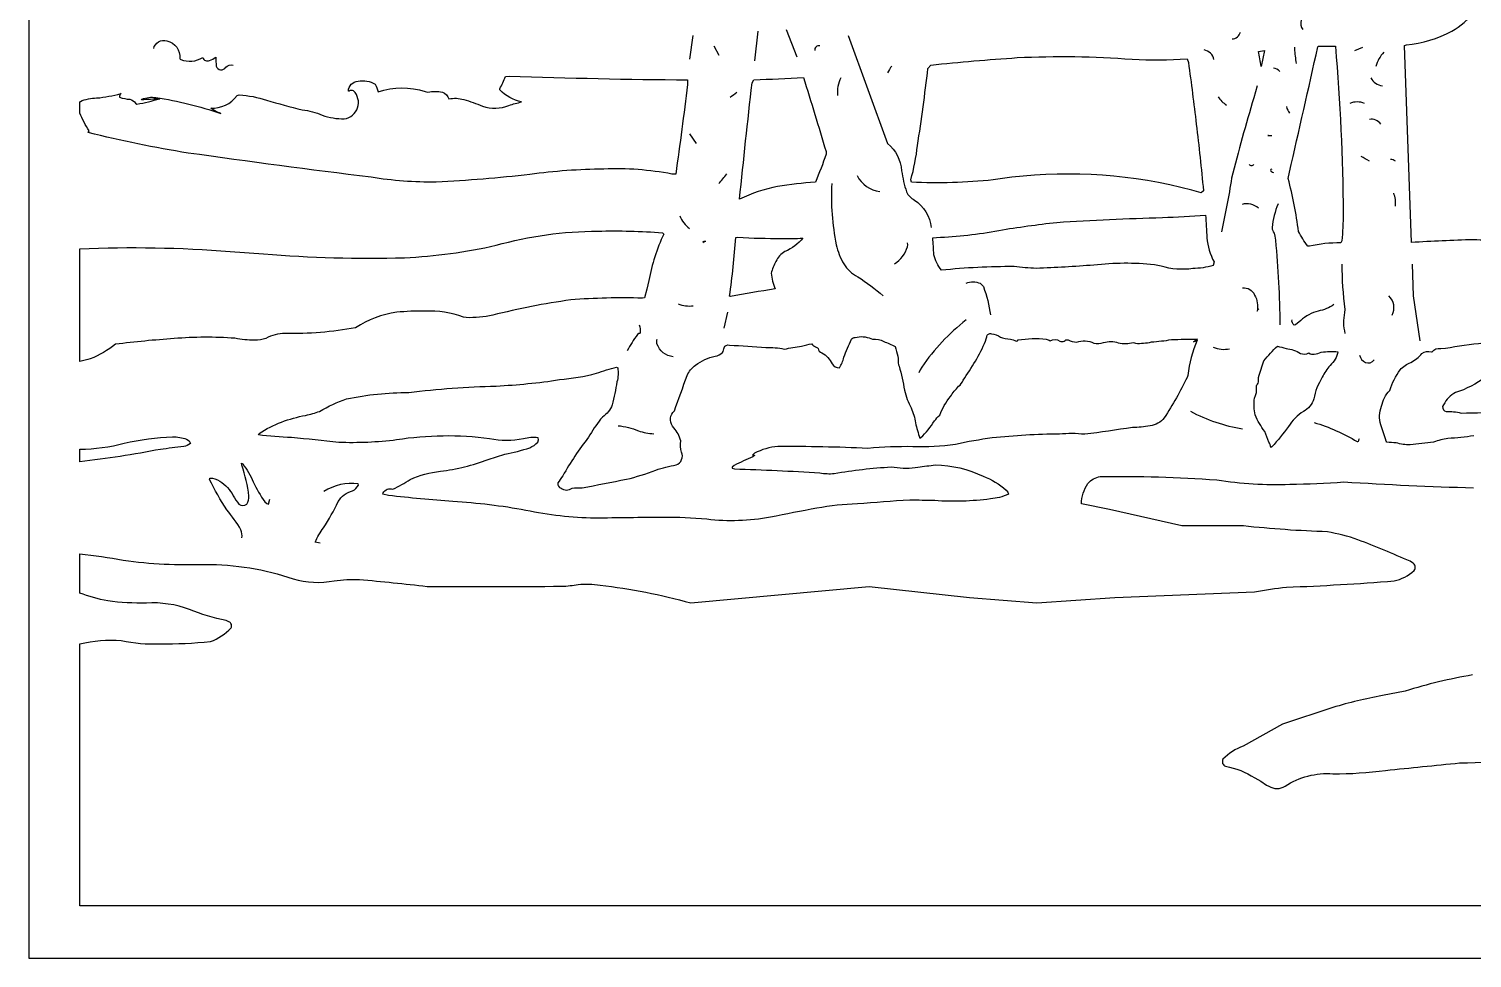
# Model space of a CAD drawing. Extents: x 1.4 to 96.1, y 1 to 80.1.
# Drawn here: x 22.92 to 37.49, y 42.12 to 51.5 of the extents above; entities that cross this region are included whole.
import ezdxf

# ---------------------------------------------------------------- set-up
doc = ezdxf.new("R2010")
doc.units = 0
doc.linetypes.add('0', pattern=[0])
doc.layers.add('1', color=7, linetype='0')

msp = doc.modelspace()

# ---------------------------------------------------------------- linework, layer by layer
at = {"layer": '1'}
for p, q in [((29.622324, 51.430092), (29.5895, 51.189888)), ((30.278797, 51.473076), (30.244703, 51.173149)), ((30.563833, 51.489258), (30.672678, 51.214149)), ((29.835676, 51.327431), (29.884914, 51.230331)), ((36.301929, 51.278893), (36.383987, 51.311249)), ((29.5895, 50.437393), (29.655149, 50.340294)), ((29.971497, 48.638329), (29.934145, 48.47522))]:
    msp.add_line(p, q, dxfattribs=at)
msp.add_lwpolyline([(52.935673, 80.146736), (22.935673, 80.146736), (22.935673, 80.118958), (22.921783, 80.118958), (22.921783, 42.118965), (52.921783, 42.118965), (52.921783, 42.146744), (52.935673, 42.146744)], close=True, dxfattribs=at)
for points in [[(37.352146, 51.729065, 0.032797), (37.149754, 51.761597, 0.106209), (37.290012, 52.395935, 0.01672), (37.289928, 52.569618), (37.309246, 52.576126, -0.003356), (38.195915, 52.649918), (38.188828, 52.546738, -0.003407), (37.958904, 51.121323), (37.928238, 50.960644), (37.895657, 50.800339, 0.038596), (37.671139, 49.919685, 0.13847), (37.791866, 49.353355), (37.780975, 49.35006, 0.012687), (37.497143, 49.369728, 0.00633), (36.874023, 49.341064), (36.804794, 51.330437), (36.82309, 51.336708, 0.10227), (37.281811, 51.474503, 0.085373), (37.511589, 51.668892), (37.506618, 51.682312, 0.033783)], [(35.331291, 51.270439), (35.391987, 51.277496), (35.358913, 51.118946, -0.001934)], [(35.933163, 51.321571, -0.007091), (36.106392, 51.32135, -0.018696), (36.186497, 49.632492, -0.01625), (36.172695, 49.356438), (36.161633, 49.337776, 0.056572), (35.844032, 49.304108), (35.828041, 49.304955, -0.048602), (35.735382, 49.453743, 0.030249), (35.631039, 49.98732), (35.64283, 50.05024, 0.003095), (35.928856, 51.314919)], [(34.703419, 50.534866, -0.006248), (34.775566, 49.863937), (34.7533, 49.843712), (34.658653, 49.869118, 0.094196), (32.841583, 49.999008), (32.748085, 49.986599), (32.654858, 49.972305, -0.03603), (31.828184, 49.948746), (31.822609, 49.973282, 0.038071), (31.890066, 50.320293, 0.008932), (31.994862, 51.098228), (32.023895, 51.131844, -0.009765), (32.895809, 51.206875, -0.03192), (34.05592, 51.190113, 0.029775), (34.610291, 51.19577), (34.623772, 51.157234, -0.004333)], [(23.605604, 50.799622, 0.042342), (23.851604, 50.844387, 0.331456), (23.837873, 50.806633, 0.066105), (23.940826, 50.786423, -0.172377), (23.999458, 50.746628), (24.012436, 50.737541, 0.025042), (24.242777, 50.792549, -0.018094), (24.057673, 50.782028), (24.06296, 50.789009, -0.114831), (24.204742, 50.804581, -0.046835), (24.858459, 50.642479, -0.042142), (24.756535, 50.696609, 0.249766), (25.023785, 50.823509), (25.045753, 50.832161, -0.065136), (25.319075, 50.776417, 0.004554), (25.680096, 50.679649, -0.076432), (25.88308, 50.626453, 0.086478), (26.104977, 50.589069, 0.618306), (26.19878, 50.871902, 0.294124), (26.154362, 50.868866), (26.146336, 50.867859, -0.389226), (26.244041, 50.970367, -0.185202), (26.417845, 50.937881, -0.038629), (26.447104, 50.863235, -0.160646), (26.921312, 50.865631), (26.949621, 50.85968, -0.092987), (27.095303, 50.858158, -0.230531), (27.161076, 50.789665, -0.133957), (27.310781, 50.783344, -0.040073), (27.50049, 50.717346, 0.177374), (27.766027, 50.72459, -0.023907), (27.894461, 50.760063, -0.145669), (27.673552, 50.88147), (27.674629, 50.892227, 0.043241), (27.73204, 51.017113), (27.768707, 51.021187, 0.006788), (29.568928, 50.982597), (29.567154, 50.936142, -0.008053), (29.449409, 50.032379), (29.411499, 50.032349, 0.056237), (28.725193, 50.082787, 0.030058), (27.977591, 50.028091, -0.018024), (27.031979, 49.951775, -0.046472), (26.375132, 50.000534, -0.005185), (24.529947, 50.24424, -0.021605), (23.520304, 50.450706), (23.529032, 50.466637, -0.037814), (23.435671, 50.647949), (23.435673, 50.760361), (23.441729, 50.765503, -0.098883)], [(30.238274, 50.984085, 0.01094), (30.738291, 51.008186, -0.003261), (30.966528, 50.26001), (30.968145, 50.232224, -0.017212), (30.859079, 49.949432, 0.021849), (30.47768, 49.906357, 0.060764), (30.09379, 49.779385, -0.002342), (30.220072, 50.953701)], [(34.362431, 49.593445, 0.008686), (34.796333, 49.61763, -0.00677), (34.80946, 49.388283, 0.093524), (34.882393, 49.14476), (34.8741, 49.11042, -0.063796), (34.666985, 49.077377, -0.109894), (34.34964, 49.103218), (34.28019, 49.116562, 0.053872), (33.668747, 49.113216, -0.011857), (33.088676, 49.080353, -0.026833), (32.864334, 49.098434, 0.024816), (32.131081, 49.061623, -0.106273), (32.055286, 49.217667, 0.004592), (32.042858, 49.388725), (32.082539, 49.393051, 0.039041), (32.709854, 49.4631, -0.014728), (33.295963, 49.544243, -0.009746)], [(24.387173, 48.371574, 0.014275), (23.796623, 48.31427, -0.077425), (23.541822, 48.167828, -0.040473), (23.435671, 48.141327), (23.435673, 49.276459, -0.032198), (24.954079, 49.249985), (25.290873, 49.226959, 0.027495), (26.711504, 49.187153, 0.042363), (27.636431, 49.312943, -0.066361), (28.663385, 49.456284, -0.025953), (29.317171, 49.439316), (29.328381, 49.426376, 0.059499), (29.178614, 48.958954), (29.156712, 48.87141), (29.133839, 48.784111), (29.113295, 48.779282, 0.026623), (28.390554, 48.762161, 0.026136), (27.603109, 48.607937, -0.059594), (27.334967, 48.582878), (27.30846, 48.587044, 0.101111), (26.920721, 48.648174, 0.029068), (26.633673, 48.637394, 0.109039), (26.219357, 48.480942, -0.054134), (25.507046, 48.424217, 0.122506), (25.314596, 48.373856, -0.120066), (25.19948, 48.355625, -0.042803), (25.001541, 48.374146, 0.038561)], [(30.515324, 49.381065, 0.01038), (30.733631, 49.384995, -0.113555), (30.552149, 49.250015, 0.158802), (30.461046, 49.149513, 0.053372), (30.411951, 49.03125, 0.063121), (30.452221, 48.87236, 0.008079), (30.001759, 48.79718), (29.993376, 48.800133, 0.016639), (30.056358, 49.390121), (30.076809, 49.393936, 0.012301)], [(29.992163, 48.305092, -0.008711), (30.359983, 48.2817, -0.056738), (30.545042, 48.265717, -0.006653), (30.720505, 48.293999, -0.047007), (30.824049, 48.320107, 0.261551), (30.861643, 48.28973, -0.056819), (30.886868, 48.272606, 0.319406), (30.923769, 48.228325, -0.162686), (31.027084, 48.115147, 0.263191), (31.101557, 48.077011, 0.087707), (31.146698, 48.182678, -0.036682), (31.224125, 48.364376, -0.211268), (31.259357, 48.383202, -0.166886), (31.419582, 48.370903), (31.437115, 48.366127, -0.161794), (31.549271, 48.342846, -0.011269), (31.664761, 48.292549, 0.051269), (31.692541, 48.192795, -0.007414), (31.696987, 48.105598), (31.704298, 48.092049, -0.021255), (31.758917, 47.849354, 0.06812), (31.825399, 47.671238, -0.074218), (31.869955, 47.521152, 0.033129), (31.914227, 47.367355), (31.923567, 47.371758, 0.05445), (32.060566, 47.540173, -0.034595), (32.114021, 47.599319, -0.081581), (32.221535, 47.786648, -0.020612), (32.302761, 47.890686, 0.190819), (32.3493, 47.952698, 0.051825), (32.577438, 48.347), (32.584, 48.36837), (32.588821, 48.390198, -0.477894), (32.63588, 48.421101, -0.117923), (32.728863, 48.38586), (32.74638, 48.37904, 0.003874), (32.854271, 48.35952), (32.870945, 48.353127), (32.886932, 48.345169, 0.320707), (32.904087, 48.357407, -0.064494), (33.188499, 48.366074, -0.063917), (33.227936, 48.349419, -0.268232), (33.327309, 48.347179, 0.166781), (33.370609, 48.34388, -0.324138), (33.410374, 48.359215, 0.091356), (33.495052, 48.334816, -0.211174), (33.669449, 48.326675, 0.158216), (33.767723, 48.331284, -0.176982), (33.916401, 48.327923, 0.118966), (34.06665, 48.331882, -0.112899), (34.091251, 48.324883, 0.082552), (34.25008, 48.33815, 0.024101), (34.451405, 48.361328, -0.014373), (34.716801, 48.364243), (34.673656, 48.335884, -0.003634), (34.711472, 48.355782, 0.072527), (34.616974, 48.00071), (34.611488, 47.98037, -0.032032), (34.379349, 47.571911, -0.20788), (34.236416, 47.490898, -0.041961), (34.05806, 47.474548, -0.008544), (33.577724, 47.405807, 0.046022), (33.322128, 47.407639, 0.023978), (32.643108, 47.36866, 0.018286), (32.273293, 47.304012, -0.050875), (31.843277, 47.280239, 0.02805), (31.389051, 47.263031, 0.01299), (30.479364, 47.282364, 0.103203), (30.244539, 47.213913), (30.222878, 47.195076), (30.246344, 47.195831), (30.246073, 47.190102), (30.227314, 47.179146, 0.025226), (30.040098, 47.090607), (30.020737, 47.075066), (30.019661, 47.063217), (30.042122, 47.056343, -0.007705), (30.90361, 47.016884, 0.065016), (31.049824, 47.009926, -0.028654), (31.624146, 47.07695), (31.65369, 47.07531, 0.0979), (31.894444, 47.074642, -0.008225), (32.070206, 47.096069, -0.111314), (32.552742, 46.981766, -0.087332), (32.784069, 46.842682), (32.802219, 46.82119), (32.806664, 46.800194, -0.082183), (32.625507, 46.753506, -0.049841), (32.064533, 46.735935, 0.003786), (31.811354, 46.741135, 0.006359), (31.283422, 46.702499, 0.044217), (30.875011, 46.658806, 0.012157), (30.405306, 46.567844, -0.072121), (29.762657, 46.547482, 0.030264), (29.325993, 46.566654, 0.002205), (28.632393, 46.558754, -0.047133), (27.93693, 46.637882, 0.03164), (27.201199, 46.726421, -0.007862), (26.550585, 46.788025), (26.493736, 46.799881, -0.413768), (26.580404, 46.853577), (26.59623, 46.852089, 0.035265), (26.768864, 46.950005, -0.082749), (27.075869, 47.032242, 0.057074), (27.556896, 47.150154), (27.641056, 47.177536), (27.72537, 47.204445, 0.029766), (27.977583, 47.270454, 0.095718), (28.056505, 47.324997), (28.06657, 47.348717), (28.061073, 47.370728, 0.098891), (27.912279, 47.358891, -0.096048), (27.571991, 47.360271, 0.071833), (26.63298, 47.348873, -0.040736), (26.048841, 47.323486, 0.000197), (25.573687, 47.373672, -0.029271), (25.237967, 47.399673), (25.245676, 47.415215, -0.098804), (25.715092, 47.596336, 0.01747), (25.85627, 47.636513, -0.060328), (26.12867, 47.762863, -0.053538), (26.754833, 47.827148, -0.026036), (27.637074, 47.892609, 0.02483), (28.277416, 47.957016, 0.036806), (28.650305, 48.021011, -0.030954), (28.853529, 48.08416, -0.169839), (28.864067, 48.076401, -0.118539), (28.855953, 47.935738, -0.029036), (28.808165, 47.702095, -0.145294), (28.711838, 47.579262), (28.692099, 47.559052, 0.037522), (28.570879, 47.375977, 0.039404), (28.30986, 46.98637, 0.026239), (28.261175, 46.914162, 0.405257), (28.29203, 46.862221, 0.356453), (28.40303, 46.863525, -0.034084), (28.506895, 46.865097, -0.000909), (28.952467, 46.951977, 0.038528), (29.248083, 47.044849, -0.032038), (29.455132, 47.097099, 0.431998), (29.508053, 47.225025, -0.10103), (29.50037, 47.339981, 0.118829), (29.431427, 47.46936), (29.418713, 47.489273, -0.398125), (29.436192, 47.64193, 0.00146), (29.564709, 47.999592, -0.144748), (29.650408, 48.101994, -0.130032), (29.848795, 48.192802, 0.140499), (29.921896, 48.231636, 0.15192), (29.937344, 48.279213, -0.393694)], [(35.608513, 48.271629, -0.112546), (35.75552, 48.222668, 0.217657), (35.840473, 48.226204, 0.267776), (35.893162, 48.215908, 0.064389), (35.964664, 48.23394, -0.048388), (36.132587, 48.239426, -0.15883), (36.054123, 48.100815, 0.078612), (35.974529, 47.981201, 0.10337), (35.89006, 47.76199, -0.202241), (35.784451, 47.63641, 0.116173), (35.63414, 47.485115, -0.025612), (35.466091, 47.277977), (35.456493, 47.273132, 0.094635), (35.434177, 47.327637, 0.045017), (35.393696, 47.432892, -0.056707), (35.296692, 47.600464, -0.074436), (35.290428, 47.770851, 0.16206), (35.309521, 47.88419, -0.223384), (35.32835, 47.920227, 0.043136), (35.330666, 47.979919, -0.009877), (35.384567, 48.147598, -0.035221), (35.521946, 48.295181, 0.00019)], [(23.884983, 47.316872, -0.041574), (24.372581, 47.381294, -0.076838), (24.513302, 47.357368), (24.540092, 47.338753), (24.553572, 47.313278, -0.097981), (24.484304, 47.281094, -0.000615), (24.249424, 47.253841, -0.02154), (23.435671, 47.129349), (23.435673, 47.255516, 0.067751)]]:
    msp.add_lwpolyline(points, format="xyb", close=True, dxfattribs=at)
for points in [[(31.188406, 51.430092), (31.587698, 50.340233, -0.202567), (31.729454, 50.065437, 0.042521), (31.779005, 49.851681, 0.164309), (31.858988, 49.769775, -0.218716), (32.028736, 49.492454)], [(24.181826, 51.297592, -0.463227), (24.313553, 51.375179, -0.382498), (24.445744, 51.198898), (24.448973, 51.192673), (24.453812, 51.187599, 0.225524), (24.677223, 51.207283, 0.476798), (24.746063, 51.179436, 0.064899), (24.807318, 51.210251, 0.010162), (24.813164, 51.120331, 0.644454), (24.908047, 51.109112, -0.280123), (24.984785, 51.130913)], [(35.694691, 51.311249), (35.693134, 51.297569, 0.012924), (35.711102, 51.149429)], [(35.317223, 50.922867), (35.283653, 50.8013, 0.012398), (35.059593, 49.989746, -0.018286), (34.956158, 49.450249)], [(35.464928, 50.081383, 0.903803), (35.462463, 50.058037, 0.116046), (35.481335, 50.049004)], [(31.025105, 49.93573, 0.066165), (31.070452, 49.318001, 0.071094), (31.144733, 49.124828, 0.134347), (31.286324, 48.996384, -0.037346), (31.542507, 48.802948)], [(35.529015, 49.731544, 0.072976), (35.468147, 49.492962, 0.143227), (35.48856, 49.434814), (35.495346, 49.405548), (35.501701, 49.364227, -0.019701), (35.546986, 48.511665)], [(29.737207, 49.336983), (29.726746, 49.34343), (29.723478, 49.347939, -0.21339), (29.753618, 49.353165)], [(31.657385, 49.126602, 0.174696), (31.789101, 49.298927), (31.790827, 49.318214), (31.788681, 49.336983)], [(36.170631, 49.121605, 0.024348), (36.200848, 48.66526), (36.200077, 48.634804, 0.121519), (36.203457, 48.42289)], [(32.379509, 48.932411, -0.193001), (32.522846, 48.929253), (32.540287, 48.91539), (32.55447, 48.895943, -0.052916), (32.626915, 48.609978)], [(35.169514, 48.883873, -0.336192), (35.291935, 48.811325, -0.183596), (35.316593, 48.648972, 0.032321), (35.33363, 48.673492)], [(36.092438, 48.714813, -0.097768), (35.933506, 48.649563, 0.11808), (35.756809, 48.554466), (35.704391, 48.510368), (35.691814, 48.508324, -0.305188), (35.669867, 48.562035)], [(29.08073, 48.511665, -0.126772), (29.089632, 48.427612), (29.084488, 48.423088), (29.076021, 48.422005), (29.063824, 48.412445, 0.044957), (28.961006, 48.248581)], [(32.379509, 48.560204, 0.075669), (31.933233, 48.083244), (31.917622, 48.055122), (31.903568, 48.026192)], [(29.425385, 48.188019, -0.301678), (29.260408, 48.320057, -0.100526), (29.261258, 48.36602)], [(37.504505, 47.391701, -0.044179), (37.242214, 47.364342, 0.041039), (37.098137, 47.327438, 0.007032), (36.860561, 47.299591, -0.097662), (36.72131, 47.320786, -0.025448), (36.625965, 47.32486), (36.619408, 47.337952, 0.028808), (36.563984, 47.500671, -0.160281), (36.573627, 47.688599, -0.141454), (36.65522, 47.849159, -0.070447), (36.76112, 48.057255, -0.124379), (36.867718, 48.130634, 0.10112), (36.980854, 48.22121, -0.250012), (37.075901, 48.23658), (37.081932, 48.238747, -0.251406), (37.170605, 48.272881), (37.218906, 48.274246, -0.054037), (37.981579, 48.339916, -0.013505)], [(36.351166, 48.204193, 0.240179), (36.410164, 48.129673, 0.319798), (36.498871, 48.155655)], [(37.621925, 47.981865, -0.081644), (37.317947, 47.826378), (37.301071, 47.818176, 0.133231), (37.189178, 47.684937, 0.411648), (37.224464, 47.637005, -0.06196), (37.375561, 47.62019, -0.000779), (37.816349, 47.627575, -0.009864)], [(28.867378, 47.492157, -0.07975), (29.073446, 47.441536, 0.084533), (29.228439, 47.411255)], [(35.891636, 47.524521, -0.061152), (36.32618, 47.332329, 0.460259), (36.344418, 47.348579), (36.347801, 47.355633), (36.351166, 47.362694)], [(25.071699, 46.361099, 0.14598), (25.061922, 46.44149, 0.048432), (24.918818, 46.642693, -0.030394), (24.745064, 46.950615), (24.747124, 46.964188, -0.161709), (24.847687, 46.932224, -0.145933), (24.984003, 46.784981, 0.015446), (25.041168, 46.700905, 0.376993), (25.121567, 46.701225, 0.142076), (25.142422, 46.781418, 0.050911), (25.071657, 47.092705), (25.067768, 47.112762), (25.080214, 47.106232, -0.071826), (25.185652, 46.92643, 0.0541), (25.304611, 46.723503), (25.32482, 46.70652), (25.33968, 46.700653), (25.353415, 46.749992)], [(52.403187, 42.646729), (23.435673, 42.646729), (23.435673, 45.29084, -0.08176), (23.854748, 45.324234, 0.058842), (24.243851, 45.29026, 0.026419), (24.754442, 45.31427, 0.119175), (24.963087, 45.45158, 0.440308), (24.94042, 45.512245), (24.926653, 45.520435), (24.911947, 45.526787, -0.052176), (24.543234, 45.637302, 0.107405), (24.108046, 45.701561, -0.035582), (23.717808, 45.723587, -0.041514), (23.435673, 45.803123), (23.435673, 46.198837, -0.026043), (23.874994, 46.133736, 0.041899), (24.701134, 46.093147, -0.082191), (25.589338, 45.947727, 0.117978), (26.002794, 45.926491, -0.044569), (26.257587, 45.940582, -0.007626), (26.941677, 45.869957, 0.00185), (28.300127, 45.871761, 0.029116), (28.466267, 45.890003, -0.065904), (28.686296, 45.883041, -0.040761), (29.600533, 45.703209), (31.402721, 45.869804), (32.415707, 45.758858), (33.093369, 45.703186), (33.881847, 45.758705), (35.291016, 45.814377, -0.030521), (35.614491, 45.86264, 0.009685), (36.698948, 45.925369, 0.129015), (36.901371, 46.029564, 0.460963), (36.884323, 46.108971), (36.861065, 46.124458, 0.010159), (36.333263, 46.341503, 0.036815), (36.026733, 46.421867, -0.019406), (35.177906, 46.480927), (34.559052, 46.480934), (34.556858, 46.481201), (33.828915, 46.646843), (33.543934, 46.70314, -0.149133), (33.609344, 46.909157, -0.175675), (33.733353, 46.978416, -0.024306), (34.910126, 46.944855, 0.045676), (35.647942, 46.901604, 0.016624), (36.191769, 46.925362, 0.008224), (37.502243, 46.865299, -0.00872)], [(25.860497, 46.30555), (25.81156, 46.317879, -0.054463), (25.894855, 46.461422, 0.032261), (26.043951, 46.72617, -0.205155), (26.188835, 46.835102, 0.16807), (26.247055, 46.891418), (26.245861, 46.906746, 0.17516), (25.899763, 46.827659)], [(37.490215, 44.977196, 0.032303), (36.812439, 44.814476), (36.58078, 44.768715, 0.029846), (36.082077, 44.648514), (35.572666, 44.481087), (35.1777, 44.258667, 0.114304), (34.971977, 44.125755, 0.46815), (34.999187, 44.055977, -0.089491), (35.292461, 43.940231), (35.352959, 43.904224), (35.412151, 43.866112), (35.434616, 43.854286, 0.284196), (35.599205, 43.853508, -0.166614), (36.082249, 43.979637, 0.033644), (36.613548, 44.013565, -0.001282), (37.360867, 44.088856, 0.006876), (38.613056, 44.147507, 0.048439)]]:
    msp.add_lwpolyline(points, format="xyb", dxfattribs=at)
for points in [[(35.432106, 50.421211), (35.424469, 50.421211), (35.464928, 50.421211)], [(36.881664, 49.121605), (36.892754, 48.802948), (36.958401, 48.349838)]]:
    msp.add_lwpolyline(points, dxfattribs=at)
for centre, radius, start, end in [((35.887558, 51.557922), 0.130359, 167.400991, -148.214991), ((35.059464, 51.487263), 0.092014, -87.057998, -14.121507), ((30.896059, 51.284668), 0.043236, 81.511725, -172.323846), ((34.760178, 51.163044), 0.123253, 11.224032, 79.577622), ((36.836712, 51.031906), 0.33252, 136.043955, 165.16105), ((31.385973, 50.861942), 0.305146, 152.300602, -173.193079), ((31.986629, 50.857838), 0.444205, 143.428718, 153.928514), ((35.452755, 50.960167), 0.14359, 48.985618, 78.519312), ((36.593369, 51.062542), 0.140227, -155.227359, -95.087885), ((29.871403, 51.051914), 0.274225, -62.08319, -44.961111), ((35.150772, 50.958191), 0.270353, -147.274582, -121.915057), ((35.788521, 50.761009), 0.182456, -164.579507, -141.638772), ((36.32655, 50.573765), 0.186352, 66.652485, 113.34751), ((36.472355, 50.476597), 0.108839, 32.136507, 102.049171), ((35.259781, 50.146439), 0.029648, -146.142266, -33.857729), ((34.436455, 46.853519), 3.873089, 58.682063, 60.092588), ((36.667027, 50.10775), 0.070832, 50.34693, 93.266436), ((21.581165, 57.037666), 10.926557, -40.539302, -39.872725), ((31.552513, 50.159668), 0.307842, -152.314667, -97.998113), ((36.455772, 49.742424), 0.258601, -7.387098, 21.842529), ((35.214237, 49.555759), 0.176231, 48.150787, 106.193775), ((29.746565, 49.704277), 0.271657, -160.16289, -125.322043), ((36.532787, 48.683853), 0.164721, -27.119891, 46.303337), ((29.586716, 49.000324), 0.300009, -111.941359, -82.34662), ((34.98135, 48.532284), 0.269432, -113.456999, -77.815665), ((35.451405, 49.155239), 1.718713, -118.006835, -99.439887)]:
    msp.add_arc(centre, radius, start, end, dxfattribs=at)

doc.saveas('drawing.dxf')
